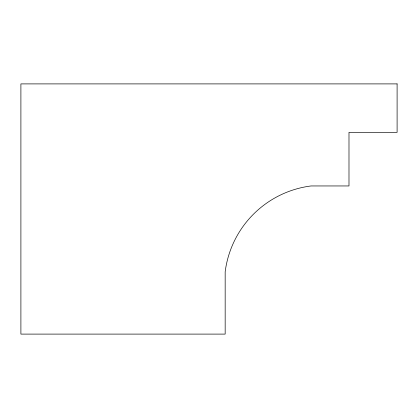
<?xml version="1.0" encoding="UTF-8"?>
<svg xmlns="http://www.w3.org/2000/svg" width="418" height="418" viewBox="0 0 418 418"><rect width="100%" height="100%" fill="white"/><g stroke="black" fill="none" stroke-linecap="round" stroke-linejoin="round"><path stroke-width="0.63" d="M397.1 83.898L20.9 83.898L20.9 334.102L225.166 334.102L225.166 271.846A99.223 99.223 0 0 1 311.06 185.953L348.988 185.953L348.988 132.365L397.1 132.365L397.1 83.898"/></g></svg>
